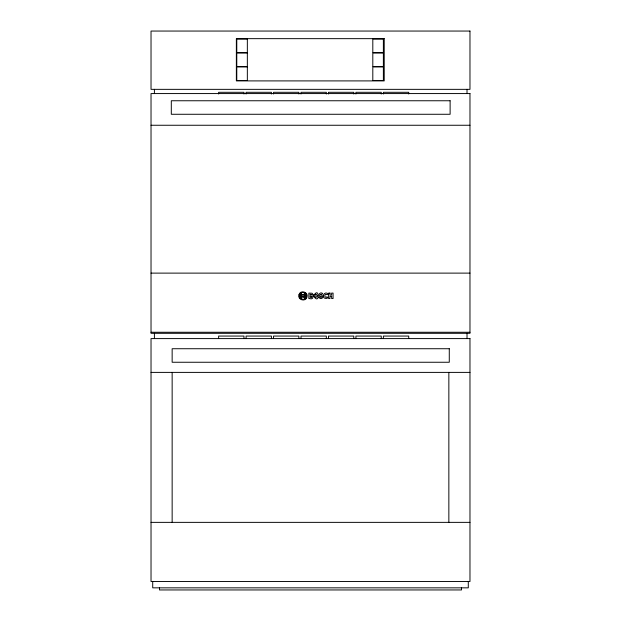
<?xml version="1.0" encoding="UTF-8"?>
<svg xmlns="http://www.w3.org/2000/svg" width="621" height="621" viewBox="0 0 621 621"><rect width="100%" height="100%" fill="white"/><g stroke="black" fill="none" stroke-linecap="round" stroke-linejoin="round"><path stroke-width="0.93" d="M151.027 125.256L469.973 125.256M151.027 273.116L469.973 273.116M304.337 296.489L301.721 296.489L301.721 295.161L304.337 295.161C303.079 303.553 308.94 294.245 304.337 293.081L304.337 294.556L301.721 294.556C301.301 290.636 297.956 298.359 301.721 298.74L301.721 297.149L304.337 297.149M151.027 332.258L469.973 332.258M151.027 372.39L469.973 372.39M151.027 522.362L469.973 522.362M468.288 581.504L468.288 587.839L152.712 587.839L152.712 581.504M467.015 89.346L467.015 93.569M467.015 333.314L467.015 338.592M461.527 587.839L461.527 589.95L159.473 589.95L159.473 587.839M448.851 372.39L448.851 522.362M408.719 93.996L408.719 92.304L383.374 92.304L383.374 93.996M408.719 338.592L408.719 336.062L383.374 336.062L383.374 338.592M381.263 93.996L381.263 92.304L355.911 92.304L355.911 93.996M381.263 338.592L381.263 336.062L355.911 336.062L355.911 338.592M353.799 93.996L353.799 92.304L328.455 92.304L328.455 93.996M353.799 338.592L353.799 336.062L328.455 336.062L328.455 338.592M326.343 93.996L326.343 92.304L300.999 92.304L300.999 93.996M326.343 338.592L326.343 336.062L300.999 336.062L300.999 338.592M298.88 93.996L298.88 92.304L273.535 92.304L273.535 93.996M298.88 338.592L298.88 336.062L273.535 336.062L273.535 338.592M271.424 93.996L271.424 92.304L246.079 92.304L246.079 93.996M271.424 338.592L271.424 336.062L246.079 336.062L246.079 338.592M243.968 93.996L243.968 92.304L218.615 92.304L218.615 93.996M243.968 338.592L243.968 336.062L218.615 336.062L218.615 338.592M172.149 372.39L172.149 522.362M154.404 89.346L154.404 93.569M154.404 333.314L154.404 338.592M320.382 294.587C324.333 295.138 322.982 300.774 318.798 297.7C319.093 295.48 321.422 298.67 321.678 296.846C321.08 295.945 319.163 296.396 319.047 294.905C319.466 290.977 325.761 293.981 320.382 294.587M311.664 294.734L310.104 295.254L310.104 294.23L311.664 294.734M317.292 295.906C313.962 301.325 314.661 290.046 317.292 295.906M313.605 295.821C319.784 306.448 319.73 285.194 313.605 295.821M323.463 295.837C322.361 299.338 330.007 299.074 326.972 296.698C326.39 298.026 324.581 296.877 324.783 295.705C324.915 292.988 327.616 295.775 327.981 293.958C326.615 291.886 323.075 293.461 323.463 295.837M311.827 296.838L311.501 297.374L310.143 297.374L310.143 296.318L311.47 296.318L311.827 296.838M313.054 294.587C312.441 296.621 314.381 299.889 308.847 298.522L308.847 293.112L312.084 293.236L313.054 294.587M300.494 295.495C301.317 301.853 301.876 290.775 300.494 295.495M305.602 295.891C304.67 300.758 304.593 291.07 305.602 295.891M298.934 294.828C297.312 299.966 305.842 302.256 307.015 296.993C308.629 291.854 300.098 289.565 298.934 294.828M299.469 294.975C298.072 299.423 305.462 301.41 306.471 296.846C307.876 292.39 300.486 290.411 299.469 294.975M469.973 31.05L151.027 31.05L151.027 89.346L469.973 89.346L469.973 31.05M384.22 38.657L236.36 38.657L236.36 80.901L384.22 80.901L384.22 38.657M247.344 39.076L236.78 39.076L236.78 52.599L247.344 52.599L247.344 39.076M383.374 39.076L372.81 39.076L372.81 52.599L383.374 52.599L383.374 39.076M247.344 53.018L236.78 53.018L236.78 66.532L247.344 66.532L247.344 53.018M383.374 53.018L372.81 53.018L372.81 66.532L383.374 66.532L383.374 53.018M247.344 66.959L236.78 66.959L236.78 80.474L247.344 80.474L247.344 66.959M383.374 66.959L372.81 66.959L372.81 80.474L383.374 80.474L383.374 66.959M469.973 93.569L151.027 93.569L151.027 333.314L469.973 333.314L469.973 93.569M450.116 100.757L171.303 100.757L171.303 114.272L450.116 114.272L450.116 100.757M329.992 293.089L328.618 293.089L328.618 298.546L329.968 298.546L329.968 296.403L331.645 296.403L331.645 298.546L333.066 298.546L333.066 293.089L331.63 293.089L331.63 295.115L329.992 295.115L329.992 293.089M469.973 338.592L151.027 338.592L151.027 581.504L469.973 581.504L469.973 338.592M449.278 348.73L172.149 348.73L172.149 362.253L449.278 362.253L449.278 348.73"/></g></svg>
